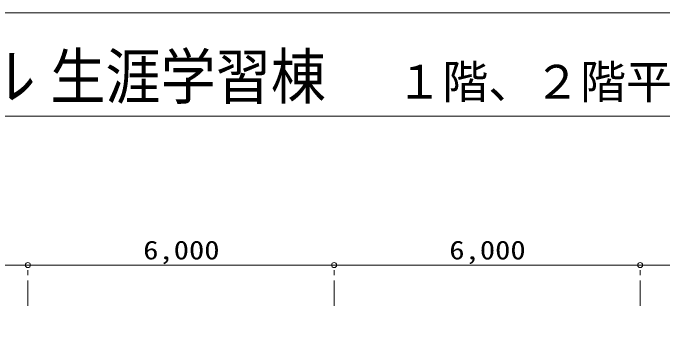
# Model space of a CAD drawing. Units: millimetres, scale not verified. Extents: x -9667 to 46333, y -21730 to 17470.
# Drawn here: x 25940 to 38660, y 10865 to 17470 of the extents above; entities that cross this region are included whole.
import ezdxf
from ezdxf.enums import TextEntityAlignment as Align

# ---------------------------------------------------------------- set-up
doc = ezdxf.new("R2010")
doc.units = ezdxf.units.MM
doc.header["$LTSCALE"] = 100
doc.linetypes.add('CHAIN1', pattern=[8, 5, -1, 1, -1])
doc.layers.add('0-1', color=4, linetype='Continuous', lineweight=9)
doc.layers.add('F-F', color=7, linetype='Continuous', lineweight=18)
doc.styles.add('HG創英角ｺﾞｼｯｸUB', font='')
doc.styles.add('ＭＳ ゴシック', font='')
doc.styles.get('HG創英角ｺﾞｼｯｸUB').set_extended_font_data('HG創英角ｺﾞｼｯｸUB')
doc.styles.get('ＭＳ ゴシック').set_extended_font_data('MS Gothic')

msp = doc.modelspace()

# ---------------------------------------------------------------- linework, layer by layer
at = {"layer": '0-1'}
for p, q in [((20231.8, 12529.3), (26231.8, 12529.3)), ((26231.8, 12529.3), (32231.8, 12529.3)), ((32231.8, 12529.3), (38231.8, 12529.3)), ((38231.8, 12529.3), (44231.8, 12529.3))]:
    msp.add_line(p, q, dxfattribs=at)
at = {"layer": '0-1', "linetype": 'CHAIN1'}
for p, q in [((26231.8, 11729.3), (26231.8, 12529.3)), ((32231.8, 11729.3), (32231.8, 12529.3)), ((38231.8, 11729.3), (38231.8, 12529.3))]:
    msp.add_line(p, q, dxfattribs=at)
at = {"layer": '0-1'}
for centre in [(26231.8, 12529.5), (32231.8, 12529.5), (38231.8, 12529.5)]:
    msp.add_circle(centre, 50, dxfattribs=at)
at = {"layer": 'F-F'}
msp.add_line((19784, 15446), (46029.1, 15446), dxfattribs=at)
msp.add_lwpolyline([(46332.8, 17469.6), (-9667.2, 17469.6), (-9667.2, -21730.4)], dxfattribs=at)

# ---------------------------------------------------------------- texts
at = {"layer": '0-1', "style": 'ＭＳ ゴシック', "width": 1.2}
for p in [(28491.4, 12530.6), (34491.4, 12530.6)]:
    msp.add_text('6,000', height=366.6, dxfattribs=at).set_placement(p, align=Align.BOTTOM_LEFT)
at = {"layer": 'F-F', "style": 'HG創英角ｺﾞｼｯｸUB', "width": 0.9}
msp.add_text('てだこホール 生涯学習棟', height=879.8, dxfattribs=at).set_placement((19898.4, 15522), align=Align.BOTTOM_LEFT)
at = {"layer": 'F-F', "style": 'HG創英角ｺﾞｼｯｸUB'}
msp.add_text('１階、２階平面図', height=659.8, dxfattribs=at).set_placement((33454, 15594.6), align=Align.BOTTOM_LEFT)

doc.saveas('drawing.dxf')
